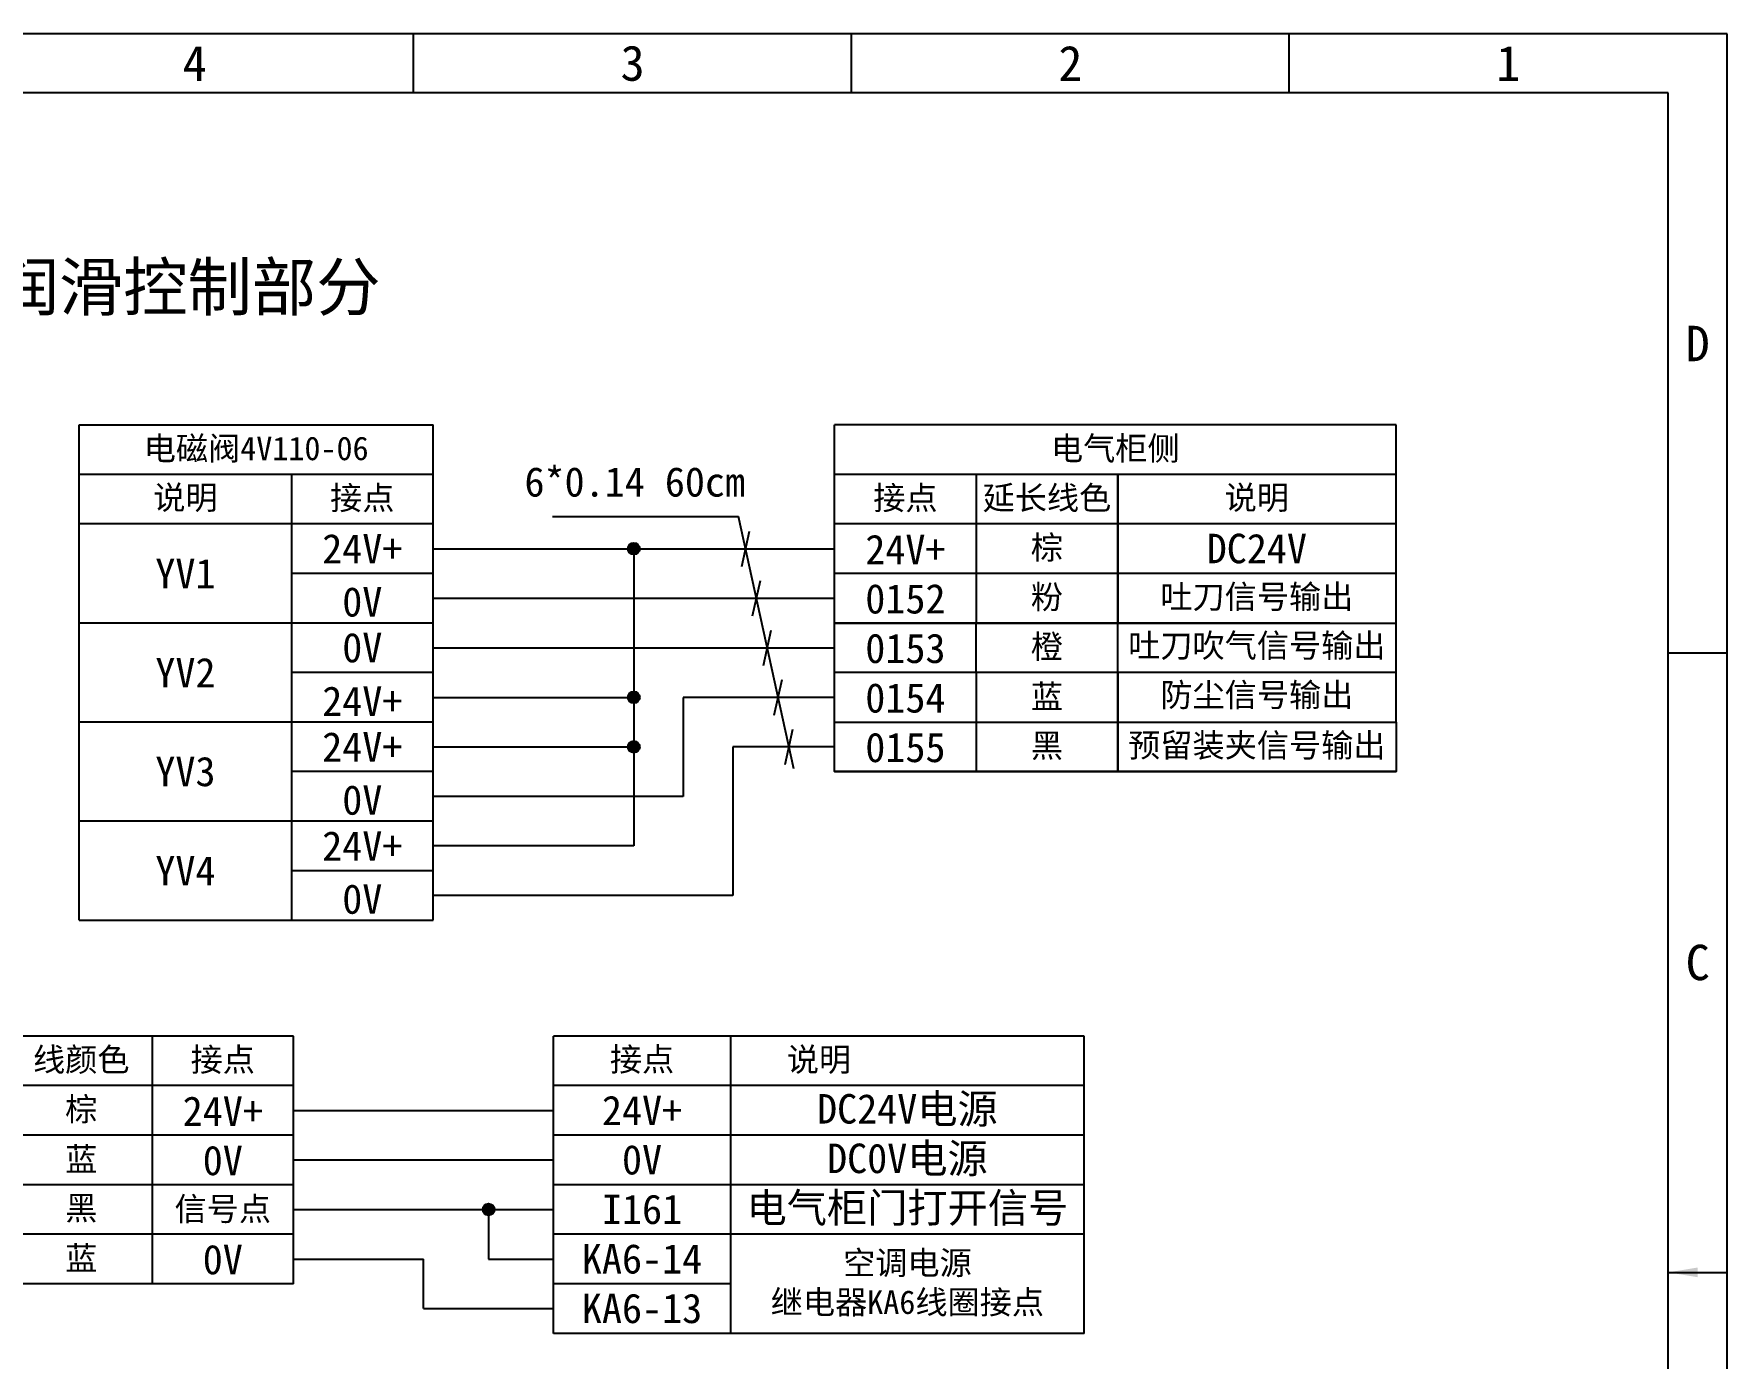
# Model space of a CAD drawing. Header units: millimetres. Extents: x 547 to 2149, y 622 to 1790.
# Drawn here: x 2005.1 to 2148.7, y 960.1 to 1072.4 of the extents above; entities that cross this region are included whole.
import ezdxf

# ---------------------------------------------------------------- set-up
doc = ezdxf.new("R2010")
doc.units = ezdxf.units.MM
for name, color, linetype in [('中文标注', 3, 'Continuous'), ('仅图框使用', 7, 'Continuous'), ('元器件与线路', 7, 'Continuous'), ('英文数字标注', 3, 'Continuous')]:
    doc.layers.add(name, color=color, linetype=linetype)
doc.styles.get("Standard").update_dxf_attribs({"font": 'txt', "bigfont": 'gbcbig.shx'})
doc.dimstyles.new('ISO-25', dxfattribs={"dimtxt": 2.5, "dimasz": 2.5, "dimexe": 1.25, "dimexo": 0.625, "dimtad": 1, "dimtxsty": 'Standard', "dimcen": 2.5, "dimadec": 0, "dimazin": 0, "dimtfac": 1, "dimtmove": 0, "dimatfit": 3, "dimfxl": 0, "dimarcsym": 0})

msp = doc.modelspace()

# ---------------------------------------------------------------- hatches: boundary and pattern name
at = {"layer": '中文标注'}
h = msp.add_hatch(color=0, dxfattribs=at)
h.paths.add_polyline_path([(2055.97, 1029.23), (2055.97, 1028.73), (2056.47, 1028.73, 0.414214)])
h.paths.add_polyline_path([(2055.97, 1029.23, 0.414214), (2055.47, 1028.73), (2055.97, 1028.73)])
h.paths.add_polyline_path([(2056.47, 1028.73), (2056.47, 1028.73), (2055.47, 1028.73, 1)])
h = msp.add_hatch(color=0, dxfattribs=at)
h.paths.add_polyline_path([(2055.97, 1016.63), (2055.97, 1016.13), (2056.47, 1016.13, 0.414214)])
h.paths.add_polyline_path([(2055.97, 1016.63, 0.414214), (2055.47, 1016.13), (2055.97, 1016.13)])
h.paths.add_polyline_path([(2056.47, 1016.13), (2056.47, 1016.13), (2055.47, 1016.13, 1)])
h = msp.add_hatch(color=0, dxfattribs=at)
h.paths.add_polyline_path([(2055.97, 1012.43), (2055.97, 1011.93), (2056.47, 1011.93, 0.414214)])
h.paths.add_polyline_path([(2055.97, 1012.43, 0.414214), (2055.47, 1011.93), (2055.97, 1011.93)])
h.paths.add_polyline_path([(2056.47, 1011.93), (2056.47, 1011.93), (2055.47, 1011.93, 1)])
h = msp.add_hatch(color=0, dxfattribs=at)
h.paths.add_polyline_path([(2043.66, 973.21), (2043.66, 972.71), (2044.16, 972.71, 0.414214)])
h.paths.add_polyline_path([(2043.66, 973.21, 0.414214), (2043.16, 972.71), (2043.66, 972.71)])
h.paths.add_polyline_path([(2044.16, 972.71), (2044.16, 972.71), (2043.16, 972.71, 1)])

# ---------------------------------------------------------------- linework, layer by layer
at = {"layer": '仅图框使用'}
for p, q in [((2148.68, 1072.38), (1851.68, 1072.38)), ((2037.3, 1067.38), (2037.3, 1072.38)), ((2074.43, 1067.38), (2074.43, 1072.38)), ((2111.55, 1067.38), (2111.55, 1072.38)), ((2148.68, 862.38), (2148.68, 1072.38)), ((2143.68, 1067.38), (1856.68, 1067.38)), ((2143.68, 867.38), (2143.68, 1067.38)), ((2148.68, 1019.88), (2143.68, 1019.88))]:
    msp.add_line(p, q, dxfattribs=at)
at = {"layer": '元器件与线路'}
for p, q in [((2008.95, 997.23), (2008.95, 1039.23)), ((2008.95, 1039.23), (2038.95, 1039.23)), ((2038.95, 997.23), (2038.95, 1039.23)), ((2073, 1014.03), (2073, 1039.23)), ((2120.6, 1039.23), (2073, 1039.23)), ((2120.6, 1014.03), (2120.6, 1039.23)), ((2026.95, 1035.03), (2008.95, 1035.03)), ((2038.95, 1035.03), (2026.95, 1035.03)), ((2026.95, 1035.03), (2026.95, 1030.83)), ((2085, 1035.03), (2073, 1035.03)), ((2097, 1035.03), (2085, 1035.03)), ((2085, 1035.03), (2085, 1030.83)), ((2097, 1035.03), (2097, 1030.83)), ((2120.6, 1035.03), (2097, 1035.03)), ((2097, 1030.83), (2097, 1035.03)), ((2026.95, 1030.83), (2008.95, 1030.83)), ((2038.95, 1030.83), (2026.95, 1030.83)), ((2026.95, 1030.83), (2026.95, 1026.63)), ((2085, 1030.83), (2073, 1030.83)), ((2097, 1030.83), (2085, 1030.83)), ((2085, 1030.83), (2085, 1026.63)), ((2097, 1030.83), (2097, 1026.63)), ((2120.6, 1030.83), (2097, 1030.83)), ((2097, 1026.63), (2097, 1030.83)), ((2038.95, 1028.73), (2073, 1028.73)), ((2055.97, 1028.73), (2055.97, 1003.53)), ((2038.95, 1026.63), (2026.95, 1026.63)), ((2026.95, 1026.63), (2026.95, 1022.43)), ((2085, 1026.63), (2073, 1026.63)), ((2097, 1026.63), (2085, 1026.63)), ((2085, 1026.63), (2085, 1022.43)), ((2097, 1026.63), (2097, 1022.43)), ((2120.6, 1026.63), (2097, 1026.63)), ((2097, 1022.43), (2097, 1026.63)), ((2038.95, 1024.53), (2073, 1024.53)), ((2026.95, 1022.43), (2008.95, 1022.43)), ((2026.95, 1022.43), (2008.95, 1022.43)), ((2038.95, 1022.43), (2026.95, 1022.43)), ((2038.95, 1022.43), (2026.95, 1022.43)), ((2026.95, 1022.43), (2026.95, 1018.23)), ((2085, 1022.43), (2073, 1022.43)), ((2073, 1022.43), (2091, 1022.43)), ((2097, 1022.43), (2085, 1022.43)), ((2085, 1018.23), (2085, 1022.43)), ((2091, 1022.43), (2103, 1022.43)), ((2115, 1022.43), (2097, 1022.43)), ((2097, 1018.23), (2097, 1022.43)), ((2103, 1022.43), (2120.6, 1022.43)), ((2038.95, 1020.33), (2073, 1020.33)), ((2038.95, 1018.23), (2026.95, 1018.23)), ((2026.95, 1018.23), (2026.95, 1014.03)), ((2085, 1018.23), (2073, 1018.23)), ((2097, 1018.23), (2085, 1018.23)), ((2085, 1018.23), (2085, 1014.03)), ((2097, 1018.23), (2097, 1014.03)), ((2120.6, 1018.23), (2097, 1018.23)), ((2097, 1014.03), (2097, 1018.23)), ((2038.95, 1016.13), (2055.97, 1016.13)), ((2073, 1016.13), (2060.17, 1016.13)), ((2060.17, 1016.13), (2060.17, 1007.73)), ((2026.95, 1014.03), (2008.95, 1014.03)), ((2038.95, 1014.03), (2026.95, 1014.03)), ((2026.95, 1014.03), (2026.95, 1009.83)), ((2085, 1014.03), (2085, 1009.83)), ((2097, 1014.03), (2097, 1009.83)), ((2097, 1009.83), (2097, 1014.03)), ((2038.95, 1011.93), (2055.97, 1011.93)), ((2064.37, 1011.93), (2064.37, 999.33)), ((2073, 1011.93), (2064.37, 1011.93)), ((2038.95, 1009.83), (2026.95, 1009.83)), ((2026.95, 1009.83), (2026.95, 1005.63)), ((2073, 1009.83), (2120.6, 1009.83)), ((2060.17, 1007.73), (2038.95, 1007.73)), ((2026.95, 1005.63), (2008.95, 1005.63)), ((2026.95, 1005.63), (2008.95, 1005.63)), ((2038.95, 1005.63), (2026.95, 1005.63)), ((2038.95, 1005.63), (2026.95, 1005.63)), ((2026.95, 1005.63), (2026.95, 1001.43)), ((2055.97, 1003.53), (2038.95, 1003.53)), ((2038.95, 1001.43), (2026.95, 1001.43)), ((2026.95, 1001.43), (2026.95, 997.23)), ((2064.37, 999.33), (2038.95, 999.33)), ((2008.95, 997.23), (2038.95, 997.23)), ((2027.12, 987.41), (1976.86, 987.41)), ((2015.12, 987.41), (2015.12, 966.41)), ((2027.12, 966.41), (2027.12, 987.41)), ((2094.17, 987.41), (2049.17, 987.41)), ((2049.17, 962.21), (2049.17, 987.41)), ((2064.17, 987.41), (2064.17, 962.21)), ((2094.17, 962.21), (2094.17, 987.41)), ((2027.12, 983.21), (1976.86, 983.21)), ((2094.17, 983.21), (2049.17, 983.21)), ((2027.12, 981.11), (2049.17, 981.11)), ((2027.12, 979.01), (1976.86, 979.01)), ((2094.17, 979.01), (2049.17, 979.01)), ((2027.12, 976.91), (2049.17, 976.91)), ((2027.12, 974.81), (1976.86, 974.81)), ((2094.17, 974.81), (2049.17, 974.81)), ((2027.12, 972.71), (2049.17, 972.71)), ((2043.66, 972.71), (2043.66, 968.51)), ((2027.12, 970.61), (1976.86, 970.61)), ((2094.17, 970.61), (2049.17, 970.61)), ((2027.12, 968.51), (2038.14, 968.51)), ((2038.14, 964.31), (2038.14, 968.51)), ((2043.66, 968.51), (2049.17, 968.51)), ((2027.12, 966.41), (1976.86, 966.41)), ((2064.17, 966.41), (2049.17, 966.41)), ((2038.14, 964.31), (2049.17, 964.31)), ((2094.17, 962.21), (2049.17, 962.21))]:
    msp.add_line(p, q, dxfattribs=at)
msp.add_lwpolyline([(2073, 1014.03), (2120.6, 1014.03), (2120.6, 1009.83), (2073, 1009.83)], close=True, dxfattribs=at)
for centre in [(2055.97, 1028.73), (2055.97, 1016.13), (2055.97, 1011.93), (2043.66, 972.71)]:
    msp.add_circle(centre, 0.5, dxfattribs=at)
at = {"layer": '英文数字标注', "color": 4}
for p, q in [((2049.07, 1031.47), (2064.85, 1031.47)), ((2069.54, 1010.06), (2064.85, 1031.47)), ((2065.12, 1027.23), (2065.78, 1030.23)), ((2066.04, 1023.03), (2066.7, 1026.03)), ((2066.96, 1018.83), (2067.62, 1021.83)), ((2067.88, 1014.63), (2068.54, 1017.63)), ((2068.8, 1010.43), (2069.46, 1013.43))]:
    msp.add_line(p, q, dxfattribs=at)

# ---------------------------------------------------------------- texts
at = {"layer": '中文标注', "attachment_point": 5}
for s, insert, char_height, width in [('{\\fSimSun|b0|i0|c134|p2;气动、冷却、润滑控制部分}', (2001.76, 1050.7), 4, 69.8919), ('{\\fSimSun|b0|i0|c134|p2;电磁阀4V110-06}', (2023.95, 1037.13), 2, 30), ('{\\fSimSun|b0|i0|c134|p2;电气柜侧}', (2096.8, 1037.13), 2, 47.5978), ('{\\fSimSun|b0|i0|c134|p2;说明}', (2017.95, 1032.95), 2, 18), ('{\\fSimSun|b0|i0|c134|p2;接点}', (2032.95, 1032.93), 2, 12), ('{\\fSimSun|b0|i0|c134|p2;接点}', (2079, 1032.93), 2, 12), ('{\\fSimSun|b0|i0|c134|p2;延长线色}', (2091, 1032.93), 2, 12), ('{\\fSimSun|b0|i0|c134|p2;说明}', (2108.8, 1032.95), 2, 23.5978), ('{\\fSimSun|b0|i0|c134|p2;棕}', (2091, 1028.73), 2, 12), ('{\\fSimSun|b0|i0|c134|p2;粉}', (2091, 1024.53), 2, 12), ('{\\fSimSun|b0|i0|c134|p2;吐刀信号输出}', (2108.8, 1024.55), 2, 23.5978), ('{\\fSimSun|b0|i0|c134|p2;橙}', (2091, 1020.33), 2, 12), ('{\\fSimSun|b0|i0|c134|p2;吐刀吹气信号输出}', (2108.8, 1020.41), 2, 23.5978), ('{\\fSimSun|b0|i0|c134|p2;蓝}', (2091, 1016.13), 2, 12), ('{\\fSimSun|b0|i0|c134|p2;防尘信号输出}', (2108.8, 1016.23), 2, 23.5978), ('{\\fSimSun|b0|i0|c134|p2;黑}', (2091, 1011.93), 2, 12), ('{\\fSimSun|b0|i0|c134|p2;预留装夹信号输出}', (2108.8, 1011.95), 2, 23.5978), ('{\\fSimSun|b0|i0|c134|p2;线颜色}', (2009.12, 985.31), 2, 12), ('{\\fSimSun|b0|i0|c134|p2;接点}', (2021.12, 985.31), 2, 12), ('{\\fSimSun|b0|i0|c134|p2;接点}', (2056.67, 985.33), 2, 15), ('{\\fSimSun|b0|i0|c134|p2;说明}', (2071.67, 985.31), 2, 15), ('{\\fSimSun|b0|i0|c134|p2;棕}', (2009.12, 981.11), 2, 12), ('{\\fSimSun|b0|i0|c134|p2;蓝}', (2009.12, 976.91), 2, 12), ('{\\fSimSun|b0|i0|c134|p2;黑}', (2009.12, 972.71), 2, 12), ('{\\fSimSun|b0|i0|c134|p2;蓝}', (2009.12, 968.51), 2, 12)]:
    msp.add_mtext(s, dxfattribs=dict(at, insert=insert, char_height=char_height, width=width))
at = {"layer": '仅图框使用', "char_height": 3, "attachment_point": 5}
for s, insert, width in [('{\\fSimSun|b0|i0|c134|p2;4}', (2018.74, 1069.88), 37.125), ('{\\fSimSun|b0|i0|c134|p2;3}', (2055.87, 1069.88), 37.125), ('{\\fSimSun|b0|i0|c134|p2;2}', (2092.99, 1069.88), 37.125), ('{\\fSimSun|b0|i0|c134|p2;1}', (2130.12, 1069.88), 37.125), ('{\\fSimSun|b0|i0|c134|p2;D}', (2146.18, 1046.13), 5), ('{\\fSimSun|b0|i0|c134|p2;C}', (2146.18, 993.63), 5)]:
    msp.add_mtext(s, dxfattribs=dict(at, insert=insert, width=width))
at = {"layer": '英文数字标注', "color": 4, "insert": (2046.7, 1035.65), "char_height": 2.5, "width": 21.1254, "attachment_point": 1}
msp.add_mtext('{\\fSimSun|b0|i0|c134|p2;6*0.14 60cm}', dxfattribs=at)
at = {"layer": '英文数字标注', "attachment_point": 5}
for s, insert, char_height, width in [('{\\fSimSun|b0|i0|c134|p2;24V+}', (2032.95, 1028.73), 2.5, 12), ('{\\fSimSun|b0|i0|c134|p2;24V+}', (2079, 1028.67), 2.5, 12), ('{\\fSimSun|b0|i0|c134|p2;DC24V}', (2108.8, 1028.73), 2.5, 23.5978), ('{\\fSimSun|b0|i0|c134|p2;YV1}', (2017.95, 1026.63), 2.5, 18), ('{\\fSimSun|b0|i0|c134|p2;0V}', (2032.95, 1024.21), 2.5, 12), ('{\\fSimSun|b0|i0|c134|p2;0152}', (2079, 1024.47), 2.5, 12), ('{\\fSimSun|b0|i0|c134|p2;0V}', (2032.95, 1020.33), 2.5, 12), ('{\\fSimSun|b0|i0|c134|p2;0153}', (2079, 1020.27), 2.5, 12), ('{\\fSimSun|b0|i0|c134|p2;YV2}', (2017.95, 1018.23), 2.5, 18), ('{\\fSimSun|b0|i0|c134|p2;24V+}', (2032.95, 1015.81), 2.5, 12), ('{\\fSimSun|b0|i0|c134|p2;0154}', (2079, 1016.07), 2.5, 12), ('{\\fSimSun|b0|i0|c134|p2;24V+}', (2032.95, 1011.93), 2.5, 12), ('{\\fSimSun|b0|i0|c134|p2;0155}', (2079, 1011.87), 2.5, 12), ('{\\fSimSun|b0|i0|c134|p2;YV3}', (2017.95, 1009.83), 2.5, 18), ('{\\fSimSun|b0|i0|c134|p2;0V}', (2032.95, 1007.41), 2.5, 12), ('{\\fSimSun|b0|i0|c134|p2;24V+}', (2032.95, 1003.53), 2.5, 12), ('{\\fSimSun|b0|i0|c134|p2;YV4}', (2017.95, 1001.43), 2.5, 18), ('{\\fSimSun|b0|i0|c134|p2;0V}', (2032.95, 999.01), 2.5, 12), ('{\\fSimSun|b0|i0|c134|p2;24V+}', (2021.12, 981.05), 2.5, 12), ('{\\fSimSun|b0|i0|c134|p2;24V+}', (2056.67, 981.11), 2.5, 15), ('{\\fSimSun|b0|i0|c134|p2;DC24V电源}', (2079.17, 981.11), 2.5, 30), ('{\\fSimSun|b0|i0|c134|p2;0V}', (2021.12, 976.85), 2.5, 12), ('{\\fSimSun|b0|i0|c134|p2;0V}', (2056.67, 976.91), 2.5, 15), ('{\\fSimSun|b0|i0|c134|p2;DC0V电源}', (2079.17, 976.91), 2.5, 30), ('{\\fSimSun|b0|i0|c134|p2;信号点}', (2021.12, 972.65), 2, 12), ('{\\fSimSun|b0|i0|c134|p2;I161}', (2056.67, 972.71), 2.5, 15), ('{\\fSimSun|b0|i0|c134|p2;电气柜门打开信号}', (2079.17, 972.71), 2.5, 30), ('{\\fSimSun|b0|i0|c134|p2;0V}', (2021.12, 968.45), 2.5, 12), ('{\\fSimSun|b0|i0|c134|p2;KA6-14}', (2056.67, 968.51), 2.5, 15), ('{\\fSimSun|b0|i0|c134|p2;空调电源\\P继电器KA6线圈接点}', (2079.17, 966.41), 2, 30), ('{\\fSimSun|b0|i0|c134|p2;KA6-13}', (2056.67, 964.31), 2.5, 15)]:
    msp.add_mtext(s, dxfattribs=dict(at, insert=insert, char_height=char_height, width=width))

# ---------------------------------------------------------------- leaders
at = {"layer": '仅图框使用'}
msp.add_leader([(2143.68, 967.38), (2148.68, 967.38)], dimstyle='ISO-25', override={"dimgap": 0.625, "dimtad": 0}, dxfattribs=at)

doc.saveas('drawing.dxf')
